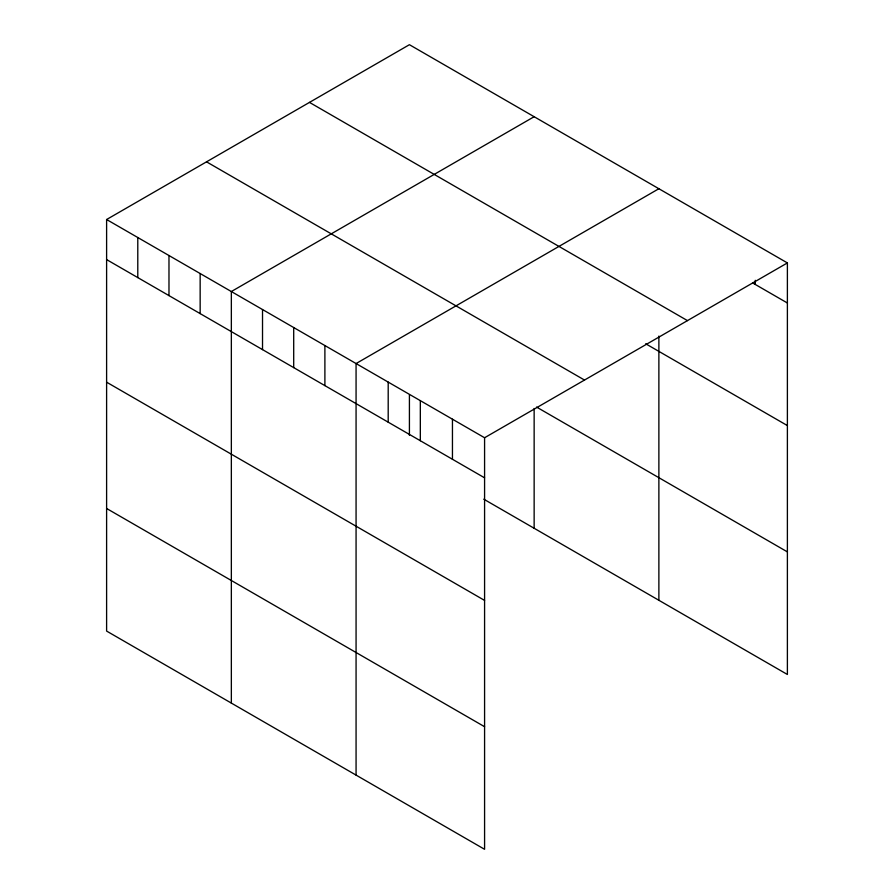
<?xml version="1.0" encoding="UTF-8"?>
<svg xmlns="http://www.w3.org/2000/svg" width="894" height="894" viewBox="0 0 894 894"><rect width="100%" height="100%" fill="white"/><g stroke="black" fill="none" stroke-linecap="round" stroke-linejoin="round"><path stroke-width="1.34" d="M106.609 219.522L484.582 437.747L484.582 849.3L106.609 631.075L106.609 219.522L409.418 44.7L787.39 262.925L787.39 674.478L483.777 499.187M534.143 116.712L231.345 291.533L231.345 703.086M658.878 188.723L356.069 363.556L356.069 775.109M484.582 437.747L787.39 262.925M752.882 283.074L787.39 302.999M309.492 102.397L687.464 320.611M645.691 343.765L787.39 425.578M206.536 161.836L584.508 380.051M536.545 407.061L787.39 551.889M106.609 259.595L484.582 477.821M106.609 382.185L484.582 600.41M106.609 508.485L484.582 726.71M755.262 280.303L755.262 284.448M658.878 336.066L658.878 600.276M534.143 408.457L534.143 528.265M452.453 419.197L452.453 459.27M420.325 400.646L420.325 440.72M409.418 394.958L409.418 435.356M388.197 382.096L388.197 422.169M324.891 345.553L324.891 385.616M293.701 327.539L293.701 367.613M262.523 309.536L262.523 349.61M200.155 273.53L200.155 313.604M168.977 255.528L168.977 295.601M137.788 237.525L137.788 277.598"/></g></svg>
